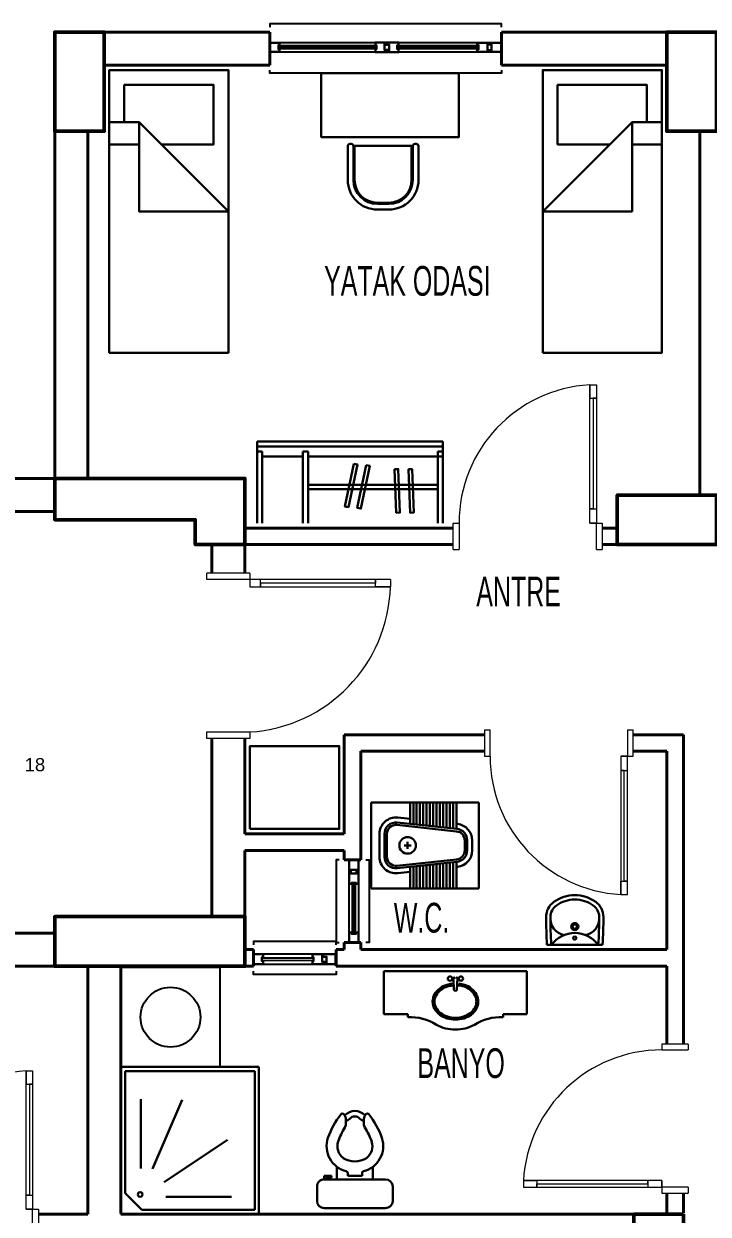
# Model space of a CAD drawing. Header units: millimetres. Extents: x 31 to 2942, y 30 to 1423.
# Drawn here: x 1760 to 2174, y 703 to 1423 of the extents above; entities that cross this region are included whole.
import ezdxf

# ---------------------------------------------------------------- set-up
doc = ezdxf.new("R2010")
doc.units = ezdxf.units.MM
doc.layers.add('14_ISLAK_MEKAN_TEFRİŞ', color=134, linetype='Continuous')
for name, color, linetype, lineweight in [('CAM', 253, 'Continuous', 15), ('COLUMN4', 3, 'Continuous', 50), ('duvar_40', 45, 'Continuous', 40), ('KOLON50', 81, 'Continuous', 50), ('MERD_30', 31, 'Continuous', 30), ('PENC_25', 74, 'Continuous', 25), ('TEF', 145, 'Continuous', 30), ('yazı', 253, 'Continuous', 20)]:
    doc.layers.add(name, color=color, linetype=linetype, lineweight=lineweight)
doc.styles.add('ARIAL', font='Arial')
doc.styles.add('Kapı-pencere', font='Arial')

# ---------------------------------------------------------------- blocks, each defined once
blk = doc.blocks.new('b38')
at = {"layer": 'PENC_25', "lineweight": 20}
for p, q in [((1761.370592, 789.743134), (1765.370592, 789.743134)), ((1678.843169, 690.075564), (1678.843169, 706.075564)), ((1678.843169, 706.075564), (1682.315748, 706.075564)), ((1682.315748, 706.075564), (1682.315748, 690.075564)), ((1761.370592, 706.075615), (1768.843169, 706.075615)), ((1765.370591, 690.075615), (1765.370591, 706.075615)), ((1768.843169, 706.075615), (1768.843169, 690.075615)), ((1678.843169, 690.075615), (1682.315748, 690.075615)), ((1765.370591, 690.075615), (1768.843169, 690.075615))]:
    blk.add_line(p, q, dxfattribs=at)
at = {"layer": 'PENC_25', "lineweight": 20, "flags": 128}
blk.add_lwpolyline([(1765.370592, 789.79902), (1765.370592, 706.075615), (1761.370592, 706.075615), (1761.370592, 789.79902), (1761.370592, 781.726584), (1765.370592, 781.726584), (1763.370591, 781.726584), (1763.370591, 714.637518), (1761.370592, 714.637518), (1765.370592, 714.637518)], dxfattribs=at)
at = {"layer": 'PENC_25', "lineweight": 20}
blk.add_arc((1766.117837, 706.075615), 83.80209, 93.247447, 180.007727, dxfattribs=at)
blk = doc.blocks.new('b63')
at = {"layer": 'PENC_25', "lineweight": 20}
for p, q in [((1896.699032, 1090.873264), (1870.683028, 1090.873264)), ((1870.699032, 1087.014843), (1870.699032, 1090.873263)), ((1896.699032, 1090.873264), (1896.699032, 1087.014843)), ((1896.699032, 1087.014843), (1870.699032, 1087.014843)), ((1870.699032, 994.731684), (1896.683028, 994.731684)), ((1870.699032, 990.873264), (1870.699032, 994.731684)), ((1870.699032, 994.731684), (1896.683028, 994.731684)), ((1870.699032, 990.873264), (1870.699032, 994.731684)), ((1896.683028, 994.731684), (1896.683028, 990.873264)), ((1896.683028, 994.731684), (1896.683028, 990.873264)), ((1896.683028, 990.873264), (1870.699032, 990.873264)), ((1896.683028, 990.873264), (1870.699032, 990.873264))]:
    blk.add_line(p, q, dxfattribs=at)
at = {"layer": 'PENC_25', "lineweight": 20, "flags": 128}
for points in [[(1981.613355, 1087.014843), (1896.699032, 1087.014843), (1896.699032, 1082.570399), (1981.613355, 1082.570399), (1972.643982, 1082.570399), (1972.643982, 1087.014843), (1972.643982, 1084.792621), (1903.169973, 1084.792621), (1903.169973, 1082.570399), (1903.169973, 1087.014843)], [(1981.613355, 1087.014843), (1981.613355, 1082.570399)]]:
    blk.add_lwpolyline(points, dxfattribs=at)
at = {"layer": 'PENC_25', "lineweight": 20}
blk.add_arc((1891.125395, 1085.083777), 90.522859, 273.519877, 358.408971, dxfattribs=at)
blk = doc.blocks.new('b64')
at = {"layer": 'PENC_25', "lineweight": 20}
for p, q in [((2102.146519, 1204.743134), (2106.146519, 1204.743134)), ((2019.619097, 1105.075564), (2019.619097, 1121.075564)), ((2019.619097, 1121.075564), (2023.091675, 1121.075564)), ((2023.091675, 1121.075564), (2023.091675, 1105.075564)), ((2102.146519, 1121.075615), (2109.619097, 1121.075615)), ((2106.146519, 1105.075615), (2106.146519, 1121.075615)), ((2109.619097, 1121.075615), (2109.619097, 1105.075615)), ((2019.619097, 1105.075615), (2023.091675, 1105.075615)), ((2106.146519, 1105.075615), (2109.619097, 1105.075615))]:
    blk.add_line(p, q, dxfattribs=at)
at = {"layer": 'PENC_25', "lineweight": 20, "flags": 128}
blk.add_lwpolyline([(2106.146519, 1204.79902), (2106.146519, 1121.075615), (2102.146519, 1121.075615), (2102.146519, 1204.79902), (2102.146519, 1196.726584), (2106.146519, 1196.726584), (2104.146519, 1196.726584), (2104.146519, 1129.637518), (2102.146519, 1129.637518), (2106.146519, 1129.637518)], dxfattribs=at)
at = {"layer": 'PENC_25', "lineweight": 20}
blk.add_arc((2106.893765, 1121.075615), 83.80209, 93.247447, 180.007727, dxfattribs=at)
blk = doc.blocks.new('b77')
at = {"layer": 'CAM', "flags": 128}
for points in [[(1913.97399, 1409.367131), (1973.03612, 1409.367131), (1973.03612, 1409.867131), (1913.97399, 1409.867131)], [(1913.97399, 1407.867131), (1973.03612, 1407.867131), (1973.03612, 1408.367131), (1913.97399, 1408.367131)], [(1985.936125, 1409.367131), (2034.859768, 1409.367131), (2034.859768, 1409.867131), (1985.936125, 1409.867131)], [(1985.936125, 1407.867131), (2034.859768, 1407.867131), (2034.859768, 1408.367131), (1985.936125, 1408.367131)]]:
    blk.add_lwpolyline(points, close=True, dxfattribs=at)
at = {"layer": 'duvar_40', "linetype": 'ByBlock'}
blk.add_line((2048.698767, 1418.075614), (2148.699032, 1418.075614), dxfattribs=at)
at = {"layer": 'duvar_40', "ltscale": 20, "flags": 128}
blk.add_lwpolyline([(2048.698767, 1398.075614), (2048.698767, 1418.075614)], dxfattribs=at)
at = {"layer": 'PENC_25'}
for p, q in [((1914.67399, 1411.867133), (2034.159768, 1411.867133)), ((2034.159768, 1405.867129), (1914.67399, 1405.867129))]:
    blk.add_line(p, q, dxfattribs=at)
at = {"layer": 'PENC_25', "flags": 128}
for points in [[(2048.698767, 1421.075614), (2048.698767, 1423.075614), (1908.698767, 1423.075614), (1908.698767, 1421.075614)], [(2048.698767, 1395.075614), (2048.698767, 1393.158648), (1908.698767, 1393.158648), (1908.698767, 1395.075614)]]:
    blk.add_lwpolyline(points, dxfattribs=at)
for points in [[(1914.67399, 1405.867129), (1908.698767, 1405.867129), (1908.698767, 1411.867133), (1914.67399, 1411.867133), (1914.67399, 1409.867131), (1913.97399, 1409.867131), (1913.97399, 1407.867131), (1914.67399, 1407.867131)], [(1914.47399, 1406.067129), (1908.873987, 1406.067129), (1908.873987, 1411.667133), (1914.47399, 1411.667133), (1914.47399, 1410.067131), (1913.77399, 1410.067131), (1913.77399, 1407.667131), (1914.47399, 1407.667131)], [(1972.33612, 1405.867129), (1980.336123, 1405.867129), (1980.336123, 1407.367131), (1978.336122, 1407.367131), (1978.336122, 1411.867133), (1972.33612, 1411.867133), (1972.33612, 1409.867131), (1973.03612, 1409.867131), (1973.03612, 1407.867131), (1972.33612, 1407.867131)], [(1972.53612, 1406.067129), (1980.136123, 1406.067129), (1980.136123, 1407.167131), (1978.136122, 1407.167131), (1978.136122, 1411.667133), (1972.53612, 1411.667133), (1972.53612, 1410.067131), (1973.23612, 1410.067131), (1973.23612, 1407.667131), (1972.53612, 1407.667131)], [(1986.636125, 1411.867133), (1978.636122, 1411.867133), (1978.636122, 1410.367131), (1980.636123, 1410.367131), (1980.636123, 1405.867129), (1986.636125, 1405.867129), (1986.636125, 1407.867131), (1985.936125, 1407.867131), (1985.936125, 1409.867131), (1986.636125, 1409.867131)], [(1986.436125, 1411.667133), (1978.836122, 1411.667133), (1978.836122, 1410.567131), (1980.836123, 1410.567131), (1980.836123, 1406.067129), (1986.436125, 1406.067129), (1986.436125, 1407.667131), (1985.736125, 1407.667131), (1985.736125, 1410.067131), (1986.436125, 1410.067131)], [(2034.159768, 1411.867133), (2042.373985, 1411.867133), (2042.373985, 1410.367131), (2040.373984, 1410.367131), (2040.373984, 1405.867129), (2034.159768, 1405.867129), (2034.159768, 1407.867131), (2034.859768, 1407.867131), (2034.859768, 1409.867131), (2034.159768, 1409.867131)], [(2034.359768, 1411.667133), (2042.173985, 1411.667133), (2042.173985, 1410.567131), (2040.173984, 1410.567131), (2040.173984, 1406.067129), (2034.359768, 1406.067129), (2034.359768, 1407.667131), (2035.059768, 1407.667131), (2035.059768, 1410.067131), (2034.359768, 1410.067131)], [(2048.698767, 1405.867129), (2040.673984, 1405.867129), (2040.673984, 1407.367131), (2042.673985, 1407.367131), (2042.673985, 1411.867133), (2048.698767, 1411.867133), (2048.698767, 1408.867131)], [(2048.273988, 1406.067129), (2040.873984, 1406.067129), (2040.873984, 1407.167131), (2042.873985, 1407.167131), (2042.873985, 1411.667133), (2048.273988, 1411.667133), (2048.273988, 1410.067131), (2048.273988, 1407.667131)]]:
    blk.add_lwpolyline(points, close=True, dxfattribs=at)
blk = doc.blocks.new('b80')
at = {"layer": 'TEF', "linetype": 'ByBlock', "flags": 128}
blk.add_lwpolyline([(1896.699057, 936.075633), (1950.699057, 936.075633), (1950.699057, 986.229852), (1896.699057, 986.229852)], close=True, dxfattribs=at)
blk = doc.blocks.new('b81')
at = {"layer": 'PENC_25', "lineweight": 20}
for p, q in [((2161.69894, 805.892141), (2145.69894, 805.892141)), ((2145.69894, 805.892141), (2145.69894, 802.419563)), ((2145.69894, 802.419563), (2161.69894, 802.419563)), ((2161.698889, 805.892141), (2161.698889, 802.419563)), ((2062.031369, 723.364719), (2062.031369, 719.364719)), ((2145.698889, 723.364719), (2145.698889, 715.892141)), ((2161.698889, 719.364719), (2145.698889, 719.364719)), ((2145.698889, 715.892141), (2161.698889, 715.892141)), ((2161.698889, 719.364719), (2161.698889, 715.892141))]:
    blk.add_line(p, q, dxfattribs=at)
at = {"layer": 'PENC_25', "lineweight": 20, "flags": 128}
blk.add_lwpolyline([(2061.975483, 719.364719), (2145.698889, 719.364719), (2145.698889, 723.364719), (2061.975483, 723.364719), (2070.047919, 723.364719), (2070.047919, 719.364719), (2070.047919, 721.364719), (2137.136986, 721.364719), (2137.136986, 723.364719), (2137.136986, 719.364719)], dxfattribs=at)
at = {"layer": 'PENC_25', "lineweight": 20}
blk.add_arc((2145.698889, 718.617473), 83.80209, 89.992273, 176.752553, dxfattribs=at)
blk = doc.blocks.new('b82')
at = {"layer": 'PENC_25', "lineweight": 20}
for p, q in [((2038.415596, 996.075666), (2038.415596, 980.075666)), ((2038.415596, 996.075614), (2041.888175, 996.075614)), ((2041.888175, 980.075666), (2041.888175, 996.075666)), ((2124.943018, 996.075614), (2124.943018, 980.075614)), ((2124.943018, 996.075614), (2128.415596, 996.075614)), ((2128.415596, 980.075614), (2128.415596, 996.075614)), ((2038.415596, 980.075666), (2041.888175, 980.075666)), ((2120.943019, 980.075614), (2128.415596, 980.075614)), ((2120.943019, 896.408095), (2124.943019, 896.408095))]:
    blk.add_line(p, q, dxfattribs=at)
at = {"layer": 'PENC_25', "lineweight": 20, "flags": 128}
blk.add_lwpolyline([(2124.943019, 896.352209), (2124.943019, 980.075614), (2120.943019, 980.075614), (2120.943019, 896.352209), (2120.943019, 904.424645), (2124.943019, 904.424645), (2122.943019, 904.424645), (2122.943019, 971.513712), (2120.943019, 971.513712), (2124.943019, 971.513712)], dxfattribs=at)
at = {"layer": 'PENC_25', "lineweight": 20}
blk.add_arc((2125.690264, 980.075614), 83.80209, 179.992273, 266.752553, dxfattribs=at)
blk = doc.blocks.new('cc7')
at = {"layer": '14_ISLAK_MEKAN_TEFRİŞ'}
for p, q in [((709.543838, -368.612928), (649.543838, -368.612928)), ((649.543838, -368.612928), (649.543838, -428.612928)), ((709.543838, -428.612928), (709.543838, -368.612928)), ((649.543838, -428.612928), (709.543838, -428.612928))]:
    blk.add_line(p, q, dxfattribs=at)
blk.add_circle((679.543838, -398.612928), 18.080866, dxfattribs=at)
blk = doc.blocks.new('DSFXGFXCG')
at = {"layer": 'TEF'}
for p, q in [((377098.808513, -154785.321599), (377033.808513, -154785.321599)), ((377033.808513, -154785.321599), (377033.808513, -154837.321599)), ((377047.336997, -154785.321599), (377047.336997, -154801.31786)), ((377049.336997, -154785.321599), (377049.336997, -154801.103575)), ((377051.336997, -154785.321599), (377051.336997, -154800.889289)), ((377053.336997, -154785.321599), (377053.336997, -154800.675003)), ((377055.336997, -154785.321599), (377055.336997, -154800.460718)), ((377057.336997, -154785.321599), (377057.336997, -154800.246432)), ((377059.336997, -154785.321599), (377059.336997, -154800.032146)), ((377061.336997, -154785.321599), (377061.336997, -154799.81786)), ((377063.336997, -154785.321599), (377063.336997, -154799.603575)), ((377065.336997, -154785.321599), (377065.336997, -154799.389289)), ((377067.336997, -154785.321599), (377067.336997, -154799.175003)), ((377069.336997, -154785.321599), (377069.336997, -154798.960718)), ((377071.336997, -154785.321599), (377071.336997, -154798.746432)), ((377073.336997, -154785.321599), (377073.336997, -154798.532146)), ((377075.336997, -154785.321599), (377075.336997, -154798.31786)), ((377098.808513, -154837.321599), (377098.808513, -154785.321599)), ((377047.336997, -154798.30069), (377046.743182, -154798.364313)), ((377083.062781, -154797.490098), (377047.062781, -154801.347241)), ((377083.222581, -154798.981562), (377047.222581, -154802.838704)), ((377082.743182, -154794.50717), (377075.336997, -154795.30069)), ((377089.308513, -154811.321599), (377089.308513, -154804.450262)), ((377090.808513, -154811.321599), (377090.808513, -154804.450262)), ((377093.808513, -154811.321599), (377093.808513, -154804.450262)), ((377037.808513, -154811.321599), (377037.808513, -154808.307405)), ((377037.808513, -154811.321599), (377037.808513, -154814.335794)), ((377040.808513, -154811.321599), (377040.808513, -154808.307405)), ((377040.808513, -154811.321599), (377040.808513, -154814.335794)), ((377042.308513, -154811.321599), (377042.308513, -154808.307405)), ((377042.308513, -154811.321599), (377042.308513, -154814.335794)), ((377074.664774, -154811.321599), (377078.952251, -154811.321599)), ((377076.808513, -154813.465338), (377076.808513, -154809.177861)), ((377089.308513, -154811.321599), (377089.308513, -154818.192936)), ((377090.808513, -154811.321599), (377090.808513, -154818.192936)), ((377093.808513, -154811.321599), (377093.808513, -154818.192936)), ((377083.062781, -154825.153101), (377047.062781, -154821.295958)), ((377083.222581, -154823.661637), (377047.222581, -154819.804494)), ((377047.336997, -154837.321599), (377047.336997, -154821.325338)), ((377049.336997, -154837.321599), (377049.336997, -154821.539624)), ((377047.336997, -154824.342508), (377046.743182, -154824.278885)), ((377051.336997, -154837.321599), (377051.336997, -154821.753909)), ((377053.336997, -154837.321599), (377053.336997, -154821.968195)), ((377055.336997, -154837.321599), (377055.336997, -154822.182481)), ((377057.336997, -154837.321599), (377057.336997, -154822.396767)), ((377059.336997, -154837.321599), (377059.336997, -154822.611052)), ((377061.336997, -154837.321599), (377061.336997, -154822.825338)), ((377063.336997, -154837.321599), (377063.336997, -154823.039624)), ((377065.336997, -154837.321599), (377065.336997, -154823.253909)), ((377067.336997, -154837.321599), (377067.336997, -154823.468195)), ((377069.336997, -154837.321599), (377069.336997, -154823.682481)), ((377071.336997, -154837.321599), (377071.336997, -154823.896767)), ((377073.336997, -154837.321599), (377073.336997, -154824.111052)), ((377075.336997, -154837.321599), (377075.336997, -154824.325338)), ((377082.743182, -154828.136028), (377075.336997, -154827.342508)), ((377033.808513, -154837.321599), (377098.808513, -154837.321599))]:
    blk.add_line(p, q, dxfattribs=at)
blk.add_circle((377076.808513, -154811.321599), 5, dxfattribs=at)
for centre, radius, start, end in [((377047.808513, -154808.307405), 10, 96.115504, 180), ((377083.808513, -154804.450262), 10, 0, 96.115504), ((377083.808513, -154804.450262), 7, 0, 96.115504), ((377083.808513, -154804.450262), 5.5, 0, 96.115504), ((377047.808513, -154808.307405), 7, 96.115504, 180), ((377047.808513, -154808.307405), 5.5, 96.115504, 180), ((377047.808513, -154814.335794), 10, 180, 263.884496), ((377047.808513, -154814.335794), 7, 180, 263.884496), ((377047.808513, -154814.335794), 5.5, 180, 263.884496), ((377083.808513, -154818.192936), 10, 263.884496, 0), ((377083.808513, -154818.192936), 7, 263.884496, 0), ((377083.808513, -154818.192936), 5.5, 263.884496, 0)]:
    blk.add_arc(centre, radius, start, end, dxfattribs=at)
blk = doc.blocks.new('YAT80')
at = {"flags": 128}
blk.add_lwpolyline([(80, -190), (80, 0), (0, 0), (0, -190)], close=True, dxfattribs=at)
for points in [[(35, -50), (70, -50), (70, -10), (10, -10), (10, -35)], [(0, -35), (20, -35), (80, -95), (20, -95), (20, -35)], [(0, -50), (20, -50)]]:
    blk.add_lwpolyline(points, dxfattribs=at)
blk = doc.blocks.new('KSDLFGD')
at = {"layer": 'TEF'}
for p, q in [((134866.600126, -16275.379659), (134817.296422, -16275.379659)), ((134817.296422, -16275.379659), (134817.296422, -16387.673889)), ((134820.330496, -16275.379659), (134820.330496, -16387.673889)), ((134823.36457, -16278.413733), (134823.36457, -16275.379659)), ((134866.600126, -16278.413733), (134823.36457, -16278.413733)), ((134826.398644, -16278.413733), (134826.398644, -16303.170751)), ((134826.398644, -16279.260006), (134826.398644, -16303.170751)), ((134866.600126, -16303.170751), (134823.36457, -16303.170751)), ((134823.36457, -16303.170751), (134823.36457, -16306.204826)), ((134866.600126, -16306.204826), (134823.36457, -16306.204826)), ((134826.398644, -16306.204826), (134826.398644, -16387.673889)), ((134843.524714, -16306.204826), (134843.524714, -16384.639815)), ((134846.159498, -16306.204826), (134846.159498, -16384.639815)), ((134866.600126, -16384.639815), (134823.36457, -16384.639815)), ((134823.36457, -16384.639815), (134823.36457, -16387.673889)), ((134866.600126, -16387.673889), (134817.296422, -16387.673889))]:
    blk.add_line(p, q, dxfattribs=at)
at = {"layer": 'TEF', "flags": 128}
for points in [[(134830.684838, -16333.87928), (134856.481654, -16328.519177), (134856.928555, -16330.669996), (134831.131739, -16336.030099), (134830.684838, -16333.87928)], [(134831.563103, -16341.348265), (134857.359919, -16335.988161), (134857.80682, -16338.138981), (134832.010003, -16343.499084), (134831.563103, -16341.348265)], [(134834.00058, -16358.506893), (134860.327309, -16359.560359), (134860.239476, -16361.75536), (134833.912747, -16360.701894), (134834.00058, -16358.506893)], [(134834.00058, -16366.867322), (134860.327309, -16367.920787), (134860.239476, -16370.115788), (134833.912747, -16369.062323), (134834.00058, -16366.867322)]]:
    blk.add_lwpolyline(points, dxfattribs=at)
blk = doc.blocks.new('kjnknlnkldfldf')
at = {"layer": 'TEF'}
for p, q in [((57632.193034, 10880.081809), (57609.471988, 10880.081809)), ((57632.193034, 10876.248476), (57609.471988, 10876.248476)), ((57632.471988, 10875.481809), (57609.471988, 10875.481809)), ((57632.471988, 10837.148476), (57632.471988, 10875.481809)), ((57633.726368, 10878.548476), (57633.726368, 10877.781809)), ((57589.538655, 10860.148476), (57589.538655, 10852.481809)), ((57593.371988, 10860.148476), (57593.371988, 10852.481809)), ((57594.138655, 10860.148476), (57594.138655, 10852.481809)), ((57609.471988, 10837.148476), (57632.471988, 10837.148476)), ((57609.471988, 10836.381809), (57632.193034, 10836.381809)), ((57609.471988, 10832.548476), (57632.193034, 10832.548476)), ((57633.726368, 10834.848476), (57633.726368, 10834.081809))]:
    blk.add_line(p, q, dxfattribs=at)
at = {"layer": 'TEF', "flags": 128}
blk.add_lwpolyline([(57681.15439, 10907.269677), (57638.249906, 10907.269677), (57638.249906, 10814.747063), (57681.15439, 10814.747063)], close=True, dxfattribs=at)
for points in [[(57620.268413, 10875.481809), (57620.268413, 10876.248476)], [(57620.268413, 10836.381809), (57620.268413, 10837.148476)]]:
    blk.add_lwpolyline(points, dxfattribs=at)
at = {"layer": 'TEF'}
for centre, radius, start, end in [((57609.471988, 10860.148476), 19.933333, 90, 180), ((57632.193034, 10878.548476), 1.533333, 0, 90), ((57609.471988, 10860.148476), 16.1, 90, 180), ((57609.471988, 10860.148476), 15.333333, 90, 180), ((57632.193034, 10877.781809), 1.533333, 270, 0), ((57609.471988, 10852.481809), 19.933333, 180, 270), ((57609.471988, 10852.481809), 16.1, 180, 270), ((57609.471988, 10852.481809), 15.333333, 180, 270), ((57632.193034, 10834.848476), 1.533333, 0, 90), ((57632.193034, 10834.081809), 1.533333, 270, 0)]:
    blk.add_arc(centre, radius, start, end, dxfattribs=at)
blk = doc.blocks.new('dskfg')
at = {"layer": 'TEF'}
for p, q in [((1215856.528473, -318229.918806), (1215773.095581, -318229.918806)), ((1215773.095581, -318229.918806), (1215773.095581, -318319.065619)), ((1215785.855479, -318232.470786), (1215775.64756, -318242.678704)), ((1215853.976494, -318232.470786), (1215785.855479, -318232.470786)), ((1215853.976494, -318232.470786), (1215853.976494, -318316.513639)), ((1215856.528473, -318229.918806), (1215856.528473, -318319.065619)), ((1215775.64756, -318242.678704), (1215775.64756, -318316.513639)), ((1215800.364342, -318240.469987), (1215839.967264, -318240.432428)), ((1215799.170199, -318249.316257), (1215837.604301, -318274.896069)), ((1215785.249544, -318257.640822), (1215785.249544, -318299.410344)), ((1215792.228825, -318257.33448), (1215810.121579, -318299.078176)), ((1215856.528473, -318319.065619), (1215773.095581, -318319.065619)), ((1215775.64756, -318316.513639), (1215853.976494, -318316.513639))]:
    blk.add_line(p, q, dxfattribs=at)
for start_param, end_param in [(3.9269908172, 7.0685834708), (0.7853981639, 3.9269908175)]:
    blk.add_ellipse((1215784.74697, -318241.896823), major_axis=(-1.015044, 1.015044), ratio=1, start_param=start_param, end_param=end_param, dxfattribs=at)
blk = doc.blocks.new('ö_nklnlşfdndfnşnklm')
at = {"layer": 'TEF'}
for p, q in [((55836.619492, 10355.704601), (55836.619492, 10344.949046)), ((55887.708381, 10361.082379), (55841.99727, 10361.082379)), ((55893.086159, 10344.949046), (55893.086159, 10355.704601)), ((55841.99727, 10339.571268), (55887.708381, 10339.571268)), ((55851.408381, 10330.160157), (55851.408381, 10339.571268)), ((55878.29727, 10330.160157), (55878.29727, 10339.571268)), ((55882.330603, 10336.882379), (55882.330603, 10338.226823)), ((55882.330603, 10338.226823), (55886.363937, 10338.226823)), ((55886.363937, 10338.226823), (55886.363937, 10339.571268)), ((55887.708381, 10339.571268), (55887.708381, 10336.882379)), ((55859.475048, 10336.882379), (55859.475048, 10334.8249)), ((55870.230603, 10336.882379), (55859.475048, 10336.882379)), ((55870.230603, 10334.8249), (55870.230603, 10336.882379)), ((55887.708381, 10336.882379), (55882.330603, 10336.882379)), ((55858.130603, 10298.077512), (55858.130603, 10294.591908)), ((55861.283094, 10294.045599), (55858.130603, 10296.382189)), ((55868.422557, 10294.045599), (55871.575048, 10296.382189)), ((55871.575048, 10298.077512), (55871.575048, 10294.692432))]:
    blk.add_line(p, q, dxfattribs=at)
for centre, radius, start, end in [((55841.99727, 10355.704601), 5.377778, 90, 180), ((55887.708381, 10355.704601), 5.377778, 0, 90), ((55841.99727, 10344.949046), 5.377778, 180, 270), ((55887.708381, 10344.949046), 5.377778, 270, 0), ((55863.105048, 10314.699046), 19.387056, 103.883364, 198.183653), ((55858.130603, 10334.8249), 1.344444, 283.883364, 0), ((55871.575048, 10334.8249), 1.344444, 180, 256.116636), ((55866.600603, 10314.699046), 19.387056, 341.816347, 76.116636), ((55863.105048, 10314.699046), 11.320389, 127.108298, 198.183653), ((55864.852826, 10309.675938), 16.450886, 57.797266, 122.202734), ((55866.600603, 10314.699046), 11.320389, 341.816347, 52.891702), ((55901.825048, 10328.815712), 52.526624, 199.440035, 212.062492), ((55827.880603, 10328.815712), 52.526624, 327.937508, 340.559965), ((55901.825048, 10328.815712), 60.593291, 199.440035, 218.734582), ((55827.880603, 10328.815712), 60.593291, 321.334991, 340.559965), ((55852.752826, 10294.591908), 5.377778, 315.060102, 0), ((55852.752826, 10298.077512), 5.377778, 0, 32.062492), ((55864.852826, 10297.445341), 4.929629, 223.602819, 316.397181), ((55876.952826, 10298.077512), 5.377778, 147.937508, 180), ((55876.952826, 10294.692432), 5.377778, 180, 225.837529), ((55855.607813, 10291.742904), 1.344444, 218.734582, 315.060102), ((55864.852826, 10298.789786), 10.307407, 223.602819, 316.397181), ((55874.142821, 10291.799051), 1.344444, 225.837529, 321.334991)]:
    blk.add_arc(centre, radius, start, end, dxfattribs=at)
blk = doc.blocks.new('çkjngnşdglklşdf')
at = {"layer": 'TEF'}
for p, q in [((58786.602195, 10215.567112), (58786.602195, 10193.34489)), ((58786.602195, 10215.567112), (58826.602195, 10215.567112)), ((58826.602195, 10215.567112), (58826.602195, 10082.233779)), ((58783.581508, 10193.34489), (58786.602195, 10193.34489)), ((58783.581508, 10193.34489), (58786.602195, 10193.34489)), ((58809.266347, 10150.332367), (58819.836119, 10150.687359)), ((58809.266347, 10150.332367), (58819.836119, 10150.687359)), ((58809.266347, 10147.468523), (58819.836119, 10147.113532)), ((58809.266347, 10147.468523), (58819.836119, 10147.113532)), ((58818.271886, 10150.864855), (58818.271886, 10152.107326)), ((58818.271886, 10150.864855), (58818.271886, 10152.107326)), ((58818.271886, 10146.936036), (58818.271886, 10145.693565)), ((58818.271886, 10146.936036), (58818.271886, 10145.693565)), ((58820.479696, 10150.598611), (58820.479696, 10151.92983)), ((58820.479696, 10150.598611), (58820.479696, 10151.92983)), ((58820.479696, 10147.20228), (58820.479696, 10145.871061)), ((58820.479696, 10147.20228), (58820.479696, 10145.871061)), ((58786.602195, 10104.456001), (58783.581508, 10104.456001)), ((58786.602195, 10104.456001), (58783.581508, 10104.456001)), ((58786.602195, 10104.456001), (58786.602195, 10082.233779)), ((58786.602195, 10082.233779), (58826.602195, 10082.233779))]:
    blk.add_line(p, q, dxfattribs=at)
at = {"layer": 'TEF', "flags": 128}
for points in [[(58814.954942, 10151.809831, 0.04853), (58813.887345, 10156.964525, 0.085783), (58810.494739, 10163.604566, 0.10607), (58804.833408, 10168.52947, 0.126822), (58798.222205, 10170.233779, 0.126822), (58791.611001, 10168.52947, 0.10607), (58785.94967, 10163.604566, 0.085783), (58782.557064, 10156.964525, 0.075445), (58781.333316, 10148.900445, 0.075445), (58782.557064, 10140.836366, 0.085783), (58785.94967, 10134.196325, 0.10607), (58791.611001, 10129.271421, 0.126822), (58798.222205, 10127.567112, 0.126822), (58804.833408, 10129.271421, 0.105479), (58810.469612, 10134.162903, 0.091386), (58813.881148, 10140.31928, 0.05171), (58814.9877, 10145.81623, 0.05171)], [(58814.954942, 10151.809831, 0.04853), (58813.887345, 10156.964525, 0.085783), (58810.494739, 10163.604566, 0.10607), (58804.833408, 10168.52947, 0.126822), (58798.222205, 10170.233779, 0.126822), (58791.611001, 10168.52947, 0.10607), (58785.94967, 10163.604566, 0.085783), (58782.557064, 10156.964525, 0.075445), (58781.333316, 10148.900445, 0.075445), (58782.557064, 10140.836366, 0.085783), (58785.94967, 10134.196325, 0.10607), (58791.611001, 10129.271421, 0.126822), (58798.222205, 10127.567112, 0.126822), (58804.833408, 10129.271421, 0.105479), (58810.469612, 10134.162903, 0.091386), (58813.881148, 10140.31928, 0.05171), (58814.9877, 10145.81623, 0.05171)], [(58813.187377, 10151.619546, 0.04853), (58812.189605, 10156.437105, 0.085783), (58809.072517, 10162.537899, 0.10607), (58803.973935, 10166.973257, 0.126822), (58798.222205, 10168.456001, 0.126822), (58792.470474, 10166.973257, 0.10607), (58787.371892, 10162.537899, 0.085783), (58784.254804, 10156.437105, 0.075445), (58783.111094, 10148.900445, 0.075445), (58784.254804, 10141.363786, 0.085783), (58787.371892, 10135.262991, 0.10607), (58792.470474, 10130.827634, 0.126822), (58798.222205, 10129.34489, 0.126822), (58803.973935, 10130.827634, 0.10607), (58809.072517, 10135.262991, 0.091652), (58812.189605, 10140.866621, 0.051517), (58813.217993, 10145.985433, 0.046971)], [(58813.187377, 10151.619546, 0.04853), (58812.189605, 10156.437105, 0.085783), (58809.072517, 10162.537899, 0.10607), (58803.973935, 10166.973257, 0.126822), (58798.222205, 10168.456001, 0.126822), (58792.470474, 10166.973257, 0.10607), (58787.371892, 10162.537899, 0.085783), (58784.254804, 10156.437105, 0.075445), (58783.111094, 10148.900445, 0.075445), (58784.254804, 10141.363786, 0.085783), (58787.371892, 10135.262991, 0.10607), (58792.470474, 10130.827634, 0.126822), (58798.222205, 10129.34489, 0.126822), (58803.973935, 10130.827634, 0.10607), (58809.072517, 10135.262991, 0.091652), (58812.189605, 10140.866621, 0.051517), (58813.217993, 10145.985433, 0.046971)]]:
    blk.add_lwpolyline(points, format="xyb", dxfattribs=at)
at = {"layer": 'TEF'}
for centre in [(58819.621103, 10153.971032), (58819.621103, 10153.971032), (58819.621103, 10143.829859), (58819.621103, 10143.829859)]:
    blk.add_circle(centre, 2.041202, dxfattribs=at)
for centre, radius, start, end in [((58739.196745, 10190.821615), 44.45643, 327.106454, 3.253764), ((58739.196745, 10190.821615), 44.45643, 327.106454, 3.253764), ((58810.327136, 10148.783486), 38.245793, 152.102729, 179.824784), ((58810.327136, 10149.017404), 38.245793, 180.175216, 207.897271), ((58809.808095, 10149.006886), 1.431919, 112.230732, 182.424419), ((58809.808095, 10149.006886), 1.431919, 112.230732, 182.424419), ((58809.808095, 10148.794005), 1.431919, 177.575581, 247.769268), ((58809.808095, 10148.794005), 1.431919, 177.575581, 247.769268), ((58819.294371, 10149.361878), 1.431919, 357.575581, 67.769268), ((58819.294371, 10149.361878), 1.431919, 357.575581, 67.769268), ((58819.294371, 10148.439013), 1.431919, 292.230732, 2.424419), ((58819.294371, 10148.439013), 1.431919, 292.230732, 2.424419), ((58739.196745, 10106.979275), 44.45643, 356.746236, 32.893546)]:
    blk.add_arc(centre, radius, start, end, dxfattribs=at)
blk = doc.blocks.new('LAV60')
for p in [(-29.2, 0), (29.2, 0)]:
    blk.add_line(p, (0, 0))
for centre, radius, start, end in [((1.524505, 21.219782), 33.623052, 219.131926, 267.401257), ((-1.524505, 21.219782), 33.623052, 272.598743, 320.868074), ((469.934198, -29.411768), 500, 176.627713, 179.95958), ((-7.572617, -27.695218), 18.04026, 100.951922, 184.147602), ((469.934198, -29.411768), 495.5, 176.597051, 179.95958), ((0, -7), 1.75, 90, 270), ((0, -7), 1.75, 270, 90), ((7.572617, -27.695218), 18.04026, 355.852398, 79.048078), ((-469.934198, -29.411768), 495.5, 0.04042, 3.402949), ((-469.934198, -29.411768), 500, 0.04042, 3.372287), ((0, -19), 3.75, 90, 270), ((0, -19), 2.3, 90, 270), ((0, -19), 3.75, 270, 90), ((0, -19), 2.3, 270, 90), ((-10.565682, -29.072795), 19.5, 179.95958, 234.056843), ((-10.565682, -29.072795), 15, 179.95958, 234.056843), ((10.565682, -29.072795), 15, 305.943157, 0.04042), ((10.565682, -29.072795), 19.5, 305.943157, 0.04042), ((0, -14.5), 37.5, 234.056843, 270), ((0, -14.5), 33, 234.056843, 270), ((0, -14.5), 33, 270, 305.943157), ((0, -14.5), 37.5, 270, 305.943157)]:
    blk.add_arc(centre, radius, start, end)

msp = doc.modelspace()

# ---------------------------------------------------------------- linework, layer by layer
at = {"layer": 'CAM', "flags": 128}
for points in [[(1958.490549, 872.680711), (1958.490549, 903.566489), (1958.990549, 903.566489), (1958.990549, 872.680711)], [(1959.990549, 872.680711), (1959.990549, 903.566489), (1960.490549, 903.566489), (1960.490549, 872.680711)], [(1904.12124, 858.284098), (1935.007017, 858.284098), (1935.007017, 857.784098), (1904.12124, 857.784098)], [(1904.12124, 856.784098), (1935.007017, 856.784098), (1935.007017, 856.284098), (1904.12124, 856.284098)]]:
    msp.add_lwpolyline(points, close=True, dxfattribs=at)
at = {"layer": 'COLUMN4', "color": 3, "flags": 128}
for points in [[(1778.699044, 1418.075614), (1808.698956, 1418.075614), (1808.698956, 1358.075493), (1778.699044, 1358.075493)], [(2148.699347, 1418.075614), (2178.699259, 1418.075614), (2178.699259, 1358.075493), (2148.699347, 1358.075493)], [(1778.699044, 1148.075514), (1778.699044, 1123.075538), (1863.699142, 1123.075538), (1863.699142, 1108.075731), (1893.699054, 1108.075731), (1893.699054, 1148.075514)], [(2118.699137, 1138.075345), (2178.699259, 1138.075345), (2178.699259, 1108.075731), (2118.699137, 1108.075731)], [(1778.699044, 883.07535), (1893.699054, 883.07535), (1893.699054, 853.075438), (1778.699044, 853.075438)]]:
    msp.add_lwpolyline(points, close=True, dxfattribs=at)
at = {"layer": 'duvar_40', "linetype": 'ByBlock'}
for p, q in [((1808.698767, 1418.075614), (1908.698767, 1418.075614)), ((1808.698767, 1398.075614), (1908.698767, 1398.075614)), ((2048.698767, 1398.075614), (2148.699032, 1398.075614)), ((1778.699032, 1148.075614), (1778.699032, 1358.075614)), ((1798.699032, 1148.075614), (1798.699032, 1358.075614)), ((2168.699032, 1358.075615), (2168.699032, 1138.075615)), ((1668.699032, 1148.075732), (1778.699032, 1148.075732)), ((1668.699032, 1128.075732), (1778.699032, 1128.075732)), ((2019.619097, 1118.075615), (1893.632541, 1118.075615)), ((1893.699032, 1118.075615), (1893.699032, 1123.075614)), ((2118.699032, 1118.075615), (2109.619097, 1118.075615)), ((1873.699032, 1090.873264), (1873.699032, 1108.075615)), ((2019.619097, 1108.075615), (1893.632541, 1108.075615)), ((1893.699032, 1090.873264), (1893.699032, 1108.075615)), ((2118.699032, 1108.075615), (2109.619097, 1108.075615)), ((1873.699032, 883.075395), (1873.699032, 990.873264)), ((1893.699032, 933.075614), (1893.699032, 990.873264)), ((2038.415596, 993.075614), (1953.699032, 993.075614)), ((1953.699032, 993.075614), (1953.699032, 933.075614)), ((2158.699032, 993.075614), (2128.415596, 993.075614)), ((2158.699032, 805.892141), (2158.699032, 993.075614)), ((2038.415596, 983.075614), (1963.699032, 983.075614)), ((1963.699032, 983.075614), (1963.699032, 917.405488)), ((2148.699032, 983.075614), (2128.415596, 983.075614)), ((2148.699032, 863.075614), (2148.699032, 983.075614)), ((1893.699032, 933.075614), (1953.699032, 933.075614)), ((1893.699032, 883.075395), (1893.699032, 923.075614)), ((1893.699032, 923.075614), (1953.699032, 923.075614)), ((1953.699032, 923.075614), (1953.699032, 917.405488)), ((1293.699007, 873.075614), (1778.699032, 873.075614)), ((1953.699032, 867.405488), (1953.699032, 863.075614)), ((1963.699032, 867.405488), (1963.699032, 863.075614)), ((1898.846017, 863.075614), (1893.699032, 863.075614)), ((1953.699032, 863.075614), (1948.846017, 863.075614)), ((1963.699032, 863.075614), (2148.699032, 863.075614)), ((1293.699007, 853.075614), (1778.699032, 853.075614)), ((1798.698727, 703.075615), (1798.698727, 853.075614)), ((1818.698727, 703.69561), (1818.698727, 853.075614)), ((1893.699032, 853.075614), (1898.846017, 853.075614)), ((1948.846017, 853.075614), (2148.699032, 853.075614)), ((2148.699032, 853.075614), (2148.699032, 805.892141)), ((2148.699032, 715.892141), (2148.699032, 703.695611)), ((2158.699032, 703.695611), (2158.699032, 715.892141)), ((1798.698727, 703.075615), (1768.843169, 703.075615)), ((2128.699032, 703.075615), (1818.699032, 703.075615))]:
    msp.add_line(p, q, dxfattribs=at)
at = {"layer": 'duvar_40', "ltscale": 20, "flags": 128}
for points in [[(1908.698767, 1398.075614), (1908.698767, 1418.075614)], [(1953.699032, 917.405488), (1963.699032, 917.405488)], [(1953.699032, 867.405488), (1963.699032, 867.405488)], [(1898.846017, 863.075614), (1898.846017, 853.075614)], [(1948.846017, 863.075614), (1948.846017, 853.075614)]]:
    msp.add_lwpolyline(points, dxfattribs=at)
at = {"layer": 'KOLON50', "flags": 128}
for points in [[(1778.698767, 1358.075614), (1808.698767, 1358.075614), (1808.698767, 1418.075614), (1778.698767, 1418.075614), (1778.698767, 1358.075614)], [(2178.699032, 1418.075615), (2178.699032, 1358.075615), (2148.699032, 1358.075615), (2148.699032, 1418.075615), (2178.699032, 1418.075615)], [(1893.699032, 1123.075614), (1893.699032, 1148.075614), (1778.699032, 1148.075614), (1778.699032, 1123.075614), (1863.632541, 1123.075614), (1863.632541, 1108.075615), (1893.699032, 1108.075615), (1893.699032, 1123.075614)], [(2178.699032, 1138.075615), (2178.699032, 1108.075615), (2118.699032, 1108.075615), (2118.699032, 1138.075615), (2178.699032, 1138.075615)], [(1893.699032, 853.075614), (1893.699032, 883.075395), (1778.699032, 883.075395), (1778.699032, 853.075614), (1893.699032, 853.075614)], [(2158.699032, 703.075615), (2158.699032, 643.075615), (2128.699032, 643.075615), (2128.699032, 703.075615), (2158.699032, 703.075615)]]:
    msp.add_lwpolyline(points, dxfattribs=at)
at = {"layer": 'PENC_25'}
for p, q in [((1956.490547, 902.866489), (1956.490547, 873.380711)), ((1962.49055, 873.380711), (1962.49055, 902.866489)), ((1934.307017, 860.284099), (1904.82124, 860.284099)), ((1904.82124, 854.284096), (1934.307017, 854.284096))]:
    msp.add_line(p, q, dxfattribs=at)
at = {"layer": 'PENC_25', "flags": 128}
for points in [[(1908.698767, 1411.867133), (1908.698767, 1405.867129), (1908.698767, 1405.867129)], [(2048.698767, 1411.867133), (2048.698767, 1405.867129)], [(1972.13612, 1409.367131), (1973.03612, 1409.367131), (1973.03612, 1408.367131), (1972.13612, 1408.367131)], [(1962.49055, 917.405488), (1956.490547, 917.405488)], [(1956.490547, 917.405488), (1956.490547, 909.380705), (1957.990549, 909.380705), (1957.990549, 911.380706), (1962.49055, 911.380706), (1962.49055, 917.405488), (1959.490549, 917.405488)], [(1956.690547, 916.980708), (1956.690547, 909.580705), (1957.790549, 909.580705), (1957.790549, 911.580706), (1962.29055, 911.580706), (1962.29055, 916.980708), (1960.690549, 916.980708), (1958.290549, 916.980708)], [(1962.49055, 902.866489), (1962.49055, 911.080706), (1960.990549, 911.080706), (1960.990549, 909.080705), (1956.490547, 909.080705), (1956.490547, 902.866489), (1958.490549, 902.866489), (1958.490549, 903.566489), (1960.490549, 903.566489), (1960.490549, 902.866489)], [(1962.29055, 903.066489), (1962.29055, 910.880706), (1961.190549, 910.880706), (1961.190549, 908.880705), (1956.690547, 908.880705), (1956.690547, 903.066489), (1958.290549, 903.066489), (1958.290549, 903.766489), (1960.690549, 903.766489), (1960.690549, 903.066489)], [(1956.490547, 873.380711), (1956.490547, 867.405488), (1962.49055, 867.405488), (1962.49055, 873.380711), (1960.490549, 873.380711), (1960.490549, 872.680711), (1958.490549, 872.680711), (1958.490549, 873.380711)], [(1956.690547, 873.180711), (1956.690547, 867.580708), (1962.29055, 867.580708), (1962.29055, 873.180711), (1960.690549, 873.180711), (1960.690549, 872.480711), (1958.290549, 872.480711), (1958.290549, 873.180711)], [(1962.49055, 867.405488), (1956.490547, 867.405488), (1956.490547, 867.405488)], [(1898.846017, 854.284096), (1898.846017, 860.284099), (1898.846017, 860.284099)], [(1904.82124, 860.284099), (1898.846017, 860.284099), (1898.846017, 854.284096), (1904.82124, 854.284096), (1904.82124, 856.284098), (1904.12124, 856.284098), (1904.12124, 858.284098), (1904.82124, 858.284098)], [(1904.62124, 860.084099), (1899.021236, 860.084099), (1899.021236, 854.484096), (1904.62124, 854.484096), (1904.62124, 856.084098), (1903.92124, 856.084098), (1903.92124, 858.484098), (1904.62124, 858.484098)], [(1934.307017, 854.284096), (1942.521235, 854.284096), (1942.521235, 855.784098), (1940.521234, 855.784098), (1940.521234, 860.284099), (1934.307017, 860.284099), (1934.307017, 858.284098), (1935.007017, 858.284098), (1935.007017, 856.284098), (1934.307017, 856.284098)], [(1934.507017, 854.484096), (1942.321235, 854.484096), (1942.321235, 855.584098), (1940.321234, 855.584098), (1940.321234, 860.084099), (1934.507017, 860.084099), (1934.507017, 858.484098), (1935.207017, 858.484098), (1935.207017, 856.084098), (1934.507017, 856.084098)], [(1948.846017, 860.284099), (1940.821234, 860.284099), (1940.821234, 858.784098), (1942.821235, 858.784098), (1942.821235, 854.284096), (1948.846017, 854.284096), (1948.846017, 857.284098)], [(1948.421237, 860.084099), (1941.021234, 860.084099), (1941.021234, 858.984098), (1943.021235, 858.984098), (1943.021235, 854.484096), (1948.421237, 854.484096), (1948.421237, 856.084098), (1948.421237, 858.484098)], [(1948.846017, 854.284096), (1948.846017, 860.284099)]]:
    msp.add_lwpolyline(points, close=True, dxfattribs=at)
for points in [[(1950.699032, 917.405488), (1948.782065, 917.405488), (1948.782065, 867.405488), (1950.699032, 867.405488)], [(1966.699032, 917.405488), (1968.699032, 917.405488), (1968.699032, 867.405488), (1966.699032, 867.405488)], [(1948.846017, 866.075614), (1948.846017, 867.992581), (1898.846017, 867.992581), (1898.846017, 866.075614)], [(1948.846017, 850.075614), (1948.846017, 848.075614), (1898.846017, 848.075614), (1898.846017, 850.075614)]]:
    msp.add_lwpolyline(points, dxfattribs=at)

# ---------------------------------------------------------------- block references
for name in ['b77', 'b64', 'b63', 'b82', 'b80', 'b81', 'b38']:
    msp.add_blockref(name, (0, 0))
at = {"rotation": 270}
msp.add_blockref('cc7', (2247.311961, 1501.766262), dxfattribs=at)
at = {"layer": 'PENC_25', "linetype": 'ByBlock', "rotation": 180}
msp.add_blockref('DSFXGFXCG', (379068.825348, -153885.173896), dxfattribs=at)
at = {"layer": 'TEF', "linetype": 'ByBlock', "yscale": 0.9, "zscale": 0.9}
for p, xscale in [((1811.698784, 1395.075656), 0.9), ((2145.699049, 1395.0756), -0.9)]:
    msp.add_blockref('YAT80', p, dxfattribs=dict(at, xscale=xscale))
at = {"layer": 'TEF', "linetype": 'ByBlock'}
for name, p, xscale, yscale, zscale, rotation in [('kjnknlnkldfldf', (-7793.469702, -50519.880263), -0.9, 0.9, 0.9, 270), ('çkjngnşdglklşdf', (8597.421205, -37269.562569), 0.648, 0.648, 0.648, 90), ('ö_nklnlşfdndfnşnklm', (47210.673896, 9099.172365), 0.81, 0.81, 0.81, 180)]:
    msp.add_blockref(name, p, dxfattribs=dict(at, xscale=xscale, yscale=yscale, zscale=zscale, rotation=rotation))
at = {"layer": 'TEF', "xscale": -1}
for name, p, rotation in [('KSDLFGD', (-14374.386147, 135987.675782), 90), ('dskfg', (-1213954.396548, -317526.843191), 180)]:
    msp.add_blockref(name, p, dxfattribs=dict(at, rotation=rotation))
at = {"layer": 'TEF', "xscale": -0.576, "yscale": 0.576, "zscale": 0.576, "rotation": 180}
msp.add_blockref('LAV60', (2093.079951, 866.075656), dxfattribs=at)

# ---------------------------------------------------------------- texts
at = {"layer": 'MERD_30', "style": 'Kapı-pencere'}
msp.add_text('18', height=8, dxfattribs=at).set_placement((1760.519438, 970.973353))
at = {"layer": 'yazı', "style": 'ARIAL', "width": 0.6}
for s, p in [('YATAK ODASI', (1941.55169, 1258.605709)), ('ANTRE', (2033.536408, 1070.666927)), ('W.C.', (1983.683154, 873.384274)), ('BANYO', (1997.960149, 785.443558))]:
    msp.add_text(s, height=18, dxfattribs=at).set_placement(p)

doc.saveas('drawing.dxf')
